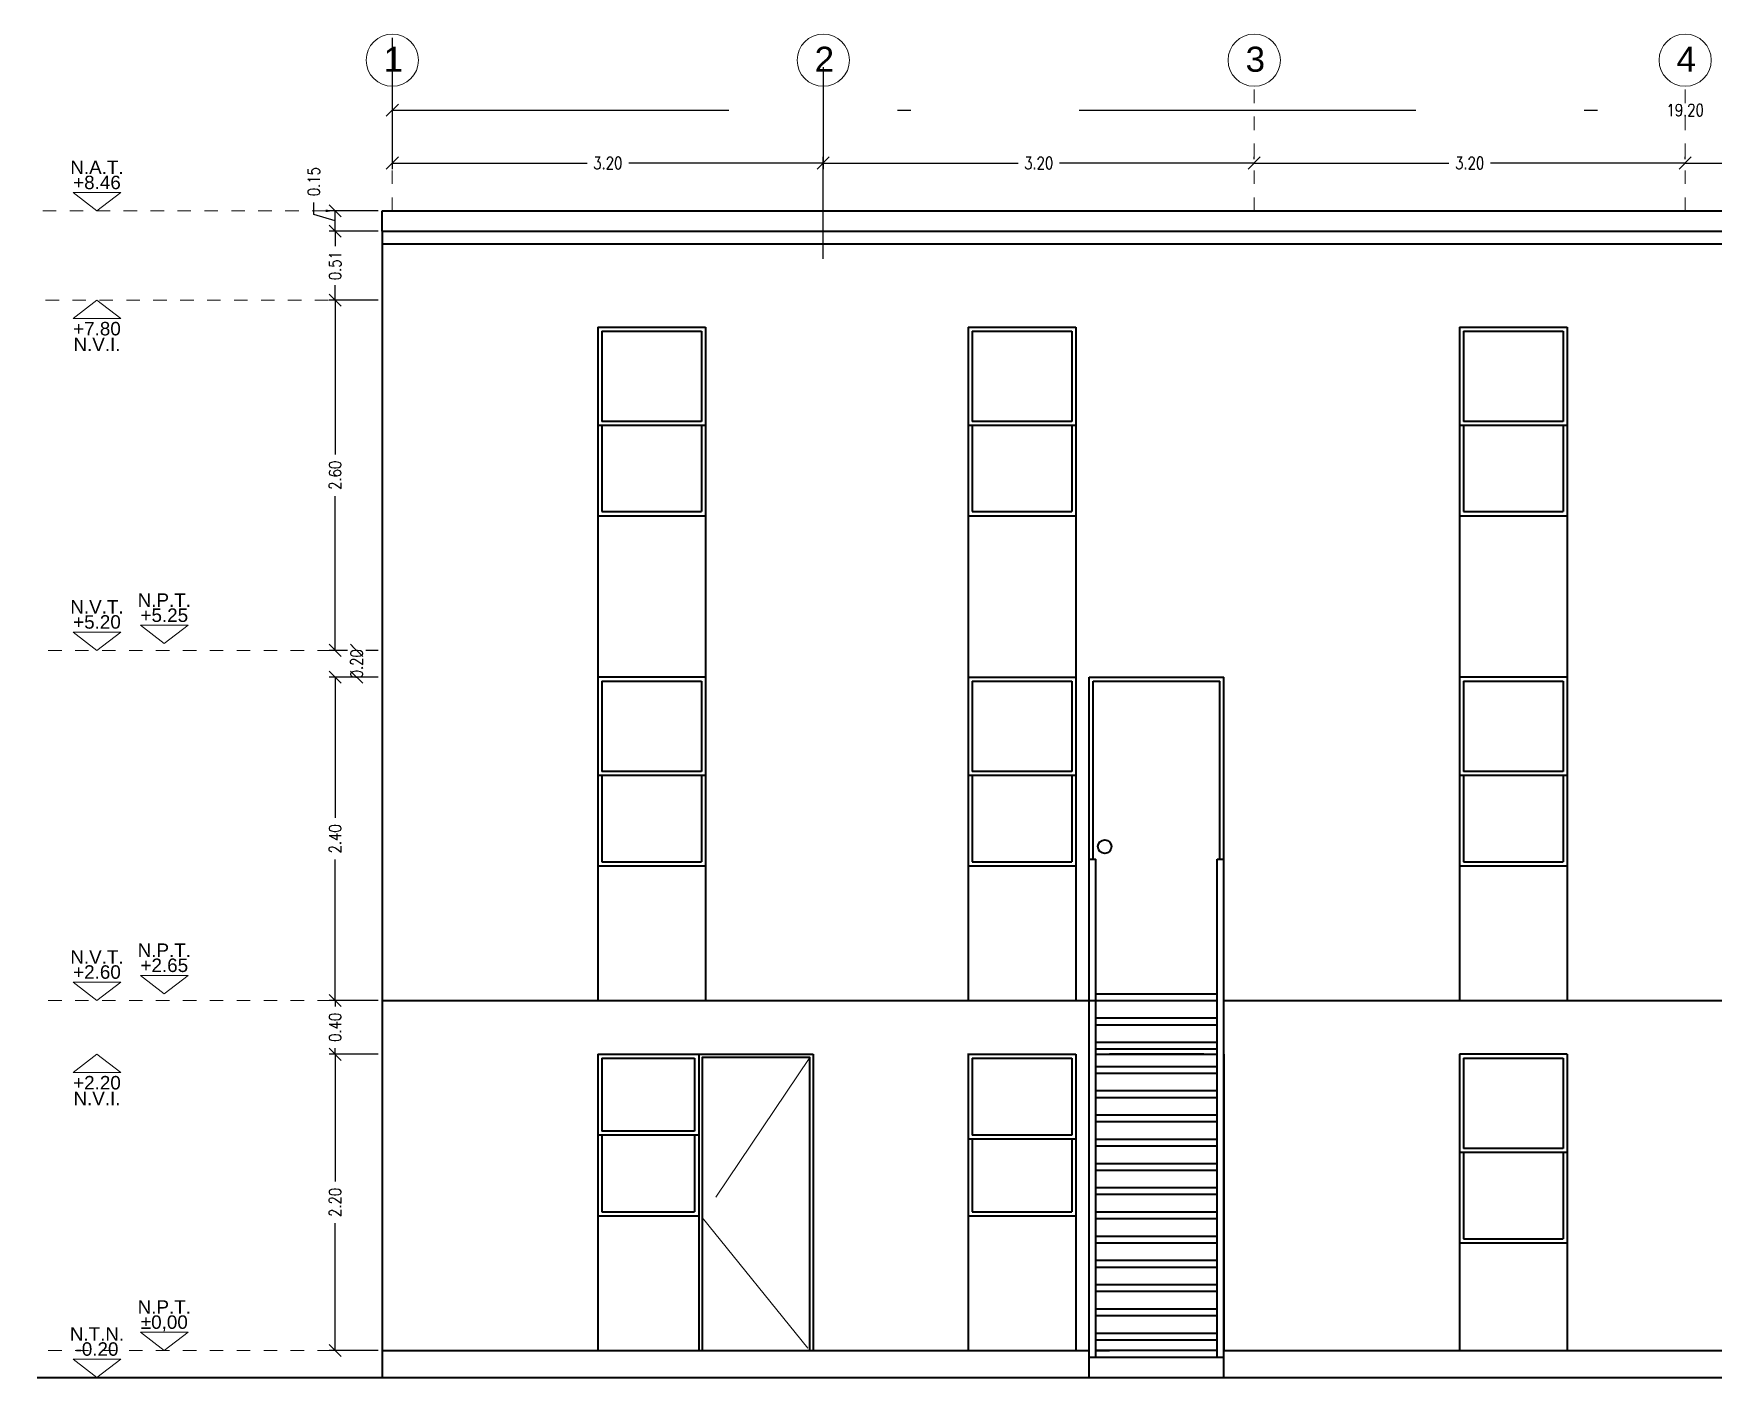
# Model space of a CAD drawing. Header units: metres. Extents: x -255 to -21, y -382 to -241.
# Drawn here: x -179.24 to -166.77, y -329.84 to -319.86 of the extents above; entities that cross this region are included whole.
import ezdxf
from ezdxf.enums import TextEntityAlignment as Align

# ---------------------------------------------------------------- set-up
doc = ezdxf.new("R2010")
doc.units = ezdxf.units.M
doc.header["$LTSCALE"] = 5
doc.header["$MEASUREMENT"] = 0
for name, pattern in [('CENTER2', [1.125, 0.75, -0.125, 0.125, -0.125]), ('DASHDOT', [1, 0.5, -0.25, 0, -0.25]), ('HIDDEN', [0.375, 0.25, -0.125]), ('PHANTOM2', [1.25, 0.625, -0.125, 0.125, -0.125, 0.125, -0.125])]:
    doc.linetypes.add(name, pattern=pattern)
doc.layers.get('0').update_dxf_attribs({"color": 30})
for name, color, linetype, lineweight in [('A-ANNO-DIMS', 3, 'Continuous', 18), ('A-ANNO-SYMB', 3, 'Continuous', 18), ('A-ANNO-TEXT', 3, 'Continuous', 18), ('A-ELEV-MBE1', 7, 'Continuous', 35), ('A-ELEV-OVHD', 3, 'HIDDEN', 18), ('A-SECT-MCUT', 7, 'Continuous', 35)]:
    doc.layers.add(name, color=color, linetype=linetype, lineweight=lineweight)
doc.styles.add('E-ARIAL', font='arial.ttf')
doc.styles.add('E-ROMANS', font='romans.shx', dxfattribs={"width": 0.8})
doc.styles.get("Standard").update_dxf_attribs({"font": 'arial.ttf'})
doc.dimstyles.new('E-0050_TICK_18', dxfattribs={"dimscale": 0.001, "dimtxt": 90, "dimasz": 90, "dimexe": 45, "dimexo": 30, "dimgap": 45, "dimtad": 0, "dimzin": 0, "dimdsep": 46, "dimtxsty": 'E-ROMANS', "dimblk": 'OBLIQUE', "dimcen": 45, "dimclrd": 256, "dimclre": 256, "dimclrt": 256, "dimadec": 0, "dimazin": 0, "dimtfac": 1, "dimtmove": 1, "dimatfit": 3, "dimldrblk": 'OPEN90', "dimfxl": 1, "dimtfill": 1, "dimtolj": 1, "dimtzin": 0, "dimarcsym": 0})

# ---------------------------------------------------------------- blocks, each defined once
blk = doc.blocks.new('_Oblique')
at = {"color": 0, "linetype": 'ByBlock', "lineweight": -2}
blk.add_line((-0.5, -0.5), (0.5, 0.5), dxfattribs=at)
blk = doc.blocks.new('*D211')
at = {"layer": 'A-ANNO-DIMS', "lineweight": -2, "transparency": 16777216}
for p, q in [((-177.158, -321.209), (-177.158, -321.119)), ((-176.68, -321.181), (-177.045, -321.181)), ((-177, -321.332), (-177, -321.181)), ((-177, -321.256), (-177.158, -321.209)), ((-176.68, -321.332), (-177.045, -321.332))]:
    blk.add_line(p, q, dxfattribs=at)
at = {"layer": 'A-ANNO-DIMS', "lineweight": -2, "transparency": 16777216, "xscale": 0.09, "yscale": 0.09, "zscale": 0.09, "rotation": 270}
blk.add_blockref('_Oblique', (-177, -321.332), dxfattribs=at)
at = {"layer": 'A-ANNO-DIMS', "transparency": 16777216, "insert": (-177.158, -320.964), "char_height": 0.09, "attachment_point": 5, "rotation": 90, "style": 'E-ROMANS', "bg_fill": 3, "box_fill_scale": 1.25, "bg_fill_color": 256, "bg_fill_true_color": 13158600, "bg_fill_transparency": 0}
blk.add_mtext('\\A1;0.15', dxfattribs=at)
at = {"layer": 'A-ANNO-DIMS', "lineweight": -2, "transparency": 16777216, "xscale": 0.09, "yscale": 0.09, "zscale": 0.09, "rotation": 90}
blk.add_blockref('_Oblique', (-177, -321.181), dxfattribs=at)
blk = doc.blocks.new('_Open90')
at = {"color": 0, "linetype": 'ByBlock', "lineweight": -2}
for p, q in [((0, 0), (-1, 0)), ((-0.5, 0.5), (0, 0)), ((0, 0), (-0.5, -0.5))]:
    blk.add_line(p, q, dxfattribs=at)
blk = doc.blocks.new('*D176')
at = {"layer": 'A-ANNO-DIMS', "lineweight": -2, "transparency": 16777216}
for p, q in [((-176.68, -321.332), (-177.045, -321.332)), ((-177, -321.332), (-177, -321.444)), ((-177, -321.845), (-177, -321.733)), ((-176.68, -321.845), (-177.045, -321.845))]:
    blk.add_line(p, q, dxfattribs=at)
at = {"layer": 'A-ANNO-DIMS', "lineweight": -2, "transparency": 16777216, "xscale": 0.09, "yscale": 0.09, "zscale": 0.09}
for p, rotation in [((-177, -321.332), 90), ((-177, -321.845), 270)]:
    blk.add_blockref('_Oblique', p, dxfattribs=dict(at, rotation=rotation))
at = {"layer": 'A-ANNO-DIMS', "transparency": 16777216, "insert": (-177, -321.588), "char_height": 0.09, "attachment_point": 5, "rotation": 90, "style": 'E-ROMANS', "bg_fill": 3, "box_fill_scale": 1.25, "bg_fill_color": 256, "bg_fill_true_color": 13158600, "bg_fill_transparency": 0}
blk.add_mtext('\\A1;0.51', dxfattribs=at)
blk = doc.blocks.new('*D177')
at = {"layer": 'A-ANNO-DIMS', "lineweight": -2, "transparency": 16777216}
for p, q in [((-176.68, -321.845), (-177.045, -321.845)), ((-177, -321.845), (-177, -322.99)), ((-177, -324.445), (-177, -323.299)), ((-176.68, -324.445), (-177.045, -324.445))]:
    blk.add_line(p, q, dxfattribs=at)
at = {"layer": 'A-ANNO-DIMS', "lineweight": -2, "transparency": 16777216, "xscale": 0.09, "yscale": 0.09, "zscale": 0.09}
for p, rotation in [((-177, -321.845), 90), ((-177, -324.445), 270)]:
    blk.add_blockref('_Oblique', p, dxfattribs=dict(at, rotation=rotation))
at = {"layer": 'A-ANNO-DIMS', "transparency": 16777216, "insert": (-177, -323.145), "char_height": 0.09, "attachment_point": 5, "rotation": 90, "style": 'E-ROMANS', "bg_fill": 3, "box_fill_scale": 1.25, "bg_fill_color": 256, "bg_fill_true_color": 13158600, "bg_fill_transparency": 0}
blk.add_mtext('\\A1;2.60', dxfattribs=at)
blk = doc.blocks.new('*D178')
at = {"layer": 'A-ANNO-DIMS', "lineweight": -2, "transparency": 16777216}
for p, q in [((-176.68, -324.445), (-176.885, -324.445)), ((-176.84, -324.645), (-176.84, -324.445)), ((-176.68, -324.645), (-176.885, -324.645))]:
    blk.add_line(p, q, dxfattribs=at)
at = {"layer": 'A-ANNO-DIMS', "transparency": 16777216, "insert": (-176.84, -324.545), "char_height": 0.09, "attachment_point": 5, "rotation": 90, "style": 'E-ROMANS', "bg_fill": 3, "box_fill_scale": 1.25, "bg_fill_color": 256, "bg_fill_true_color": 13158600, "bg_fill_transparency": 0}
blk.add_mtext('\\A1;0.20', dxfattribs=at)
at = {"layer": 'A-ANNO-DIMS', "lineweight": -2, "transparency": 16777216, "xscale": 0.09, "yscale": 0.09, "zscale": 0.09}
for p, rotation in [((-176.84, -324.445), 90), ((-176.84, -324.645), 270)]:
    blk.add_blockref('_Oblique', p, dxfattribs=dict(at, rotation=rotation))
blk = doc.blocks.new('*D212')
at = {"layer": 'A-ANNO-DIMS', "lineweight": -2, "transparency": 16777216}
for p, q in [((-176.68, -324.645), (-177.045, -324.645)), ((-177, -324.645), (-177, -325.69)), ((-177, -327.045), (-177, -325.999)), ((-176.68, -327.045), (-177.045, -327.045))]:
    blk.add_line(p, q, dxfattribs=at)
at = {"layer": 'A-ANNO-DIMS', "lineweight": -2, "transparency": 16777216, "xscale": 0.09, "yscale": 0.09, "zscale": 0.09}
for p, rotation in [((-177, -324.645), 90), ((-177, -327.045), 270)]:
    blk.add_blockref('_Oblique', p, dxfattribs=dict(at, rotation=rotation))
at = {"layer": 'A-ANNO-DIMS', "transparency": 16777216, "insert": (-177, -325.845), "char_height": 0.09, "attachment_point": 5, "rotation": 90, "style": 'E-ROMANS', "bg_fill": 3, "box_fill_scale": 1.25, "bg_fill_color": 256, "bg_fill_true_color": 13158600, "bg_fill_transparency": 0}
blk.add_mtext('\\A1;2.40', dxfattribs=at)
blk = doc.blocks.new('*D213')
at = {"layer": 'A-ANNO-DIMS', "lineweight": -2, "transparency": 16777216}
for p, q in [((-176.68, -327.045), (-177.045, -327.045)), ((-177, -327.045), (-177, -327.09)), ((-177, -327.445), (-177, -327.399)), ((-176.68, -327.445), (-177.045, -327.445))]:
    blk.add_line(p, q, dxfattribs=at)
at = {"layer": 'A-ANNO-DIMS', "transparency": 16777216, "insert": (-177, -327.245), "char_height": 0.09, "attachment_point": 5, "rotation": 90, "style": 'E-ROMANS', "bg_fill": 3, "box_fill_scale": 1.25, "bg_fill_color": 256, "bg_fill_true_color": 13158600, "bg_fill_transparency": 0}
blk.add_mtext('\\A1;0.40', dxfattribs=at)
at = {"layer": 'A-ANNO-DIMS', "lineweight": -2, "transparency": 16777216, "xscale": 0.09, "yscale": 0.09, "zscale": 0.09}
for p, rotation in [((-177, -327.045), 90), ((-177, -327.445), 270)]:
    blk.add_blockref('_Oblique', p, dxfattribs=dict(at, rotation=rotation))
blk = doc.blocks.new('*D214')
at = {"layer": 'A-ANNO-DIMS', "lineweight": -2, "transparency": 16777216}
for p, q in [((-176.68, -327.445), (-177.045, -327.445)), ((-177, -327.445), (-177, -328.39)), ((-177, -329.645), (-177, -328.699)), ((-176.68, -329.645), (-177.045, -329.645))]:
    blk.add_line(p, q, dxfattribs=at)
at = {"layer": 'A-ANNO-DIMS', "lineweight": -2, "transparency": 16777216, "xscale": 0.09, "yscale": 0.09, "zscale": 0.09}
for p, rotation in [((-177, -327.445), 90), ((-177, -329.645), 270)]:
    blk.add_blockref('_Oblique', p, dxfattribs=dict(at, rotation=rotation))
at = {"layer": 'A-ANNO-DIMS', "transparency": 16777216, "insert": (-177, -328.545), "char_height": 0.09, "attachment_point": 5, "rotation": 90, "style": 'E-ROMANS', "bg_fill": 3, "box_fill_scale": 1.25, "bg_fill_color": 256, "bg_fill_true_color": 13158600, "bg_fill_transparency": 0}
blk.add_mtext('\\A1;2.20', dxfattribs=at)
blk = doc.blocks.new('TAG-LEVEL-CO')
for points in [[(0.352, 0.272), (-0.352, 0.272)], [(0.352, 0.272), (0, 0), (-0.352, 0.272)]]:
    blk.add_lwpolyline(points)
at = {"style": 'E-ARIAL'}
for tag, p in [('N.P.T.', (0, 0.486)), ('%%P0,00', (0, 0.262))]:
    blk.add_attdef(tag, text='', height=0.2, dxfattribs=at).set_placement(p, align=Align.BOTTOM_CENTER)
blk = doc.blocks.new('*D61')
at = {"layer": 'A-ANNO-DIMS', "linetype": 'DASHDOT', "lineweight": -2, "transparency": 16777216}
for p, q in [((-173.375, -321.537), (-173.375, -320.781)), ((-170.175, -320.796), (-170.175, -320.781)), ((-173.375, -320.826), (-171.929, -320.826)), ((-170.175, -320.826), (-171.62, -320.826))]:
    blk.add_line(p, q, dxfattribs=at)
at = {"layer": 'A-ANNO-DIMS', "linetype": 'DASHDOT', "lineweight": -2, "transparency": 16777216, "xscale": 0.09, "yscale": 0.09, "zscale": 0.09, "rotation": 180}
blk.add_blockref('_Oblique', (-173.375, -320.826), dxfattribs=at)
at = {"layer": 'A-ANNO-DIMS', "linetype": 'DASHDOT', "lineweight": -2, "transparency": 16777216, "xscale": 0.09, "yscale": 0.09, "zscale": 0.09}
blk.add_blockref('_Oblique', (-170.175, -320.826), dxfattribs=at)
at = {"layer": 'A-ANNO-DIMS', "linetype": 'DASHDOT', "transparency": 16777216, "insert": (-171.775, -320.826), "char_height": 0.09, "attachment_point": 5, "style": 'E-ROMANS', "bg_fill": 3, "box_fill_scale": 1.25, "bg_fill_color": 256, "bg_fill_true_color": 13158600, "bg_fill_transparency": 0}
blk.add_mtext('\\A1;3.20', dxfattribs=at)
blk = doc.blocks.new('*D62')
at = {"layer": 'A-ANNO-DIMS', "linetype": 'DASHDOT', "lineweight": -2, "transparency": 16777216}
for p, q in [((-176.575, -319.895), (-176.575, -320.478)), ((-157.375, -319.895), (-157.375, -320.478)), ((-176.575, -320.433), (-167.158, -320.433)), ((-157.375, -320.433), (-166.791, -320.433))]:
    blk.add_line(p, q, dxfattribs=at)
at = {"layer": 'A-ANNO-DIMS', "linetype": 'DASHDOT', "lineweight": -2, "transparency": 16777216, "xscale": 0.09, "yscale": 0.09, "zscale": 0.09, "rotation": 180}
blk.add_blockref('_Oblique', (-176.575, -320.433), dxfattribs=at)
at = {"layer": 'A-ANNO-DIMS', "linetype": 'DASHDOT', "lineweight": -2, "transparency": 16777216, "xscale": 0.09, "yscale": 0.09, "zscale": 0.09}
blk.add_blockref('_Oblique', (-157.375, -320.433), dxfattribs=at)
at = {"layer": 'A-ANNO-DIMS', "linetype": 'DASHDOT', "transparency": 16777216, "insert": (-166.975, -320.433), "char_height": 0.09, "attachment_point": 5, "style": 'E-ROMANS', "bg_fill": 3, "box_fill_scale": 1.25, "bg_fill_color": 256, "bg_fill_true_color": 13158600, "bg_fill_transparency": 0}
blk.add_mtext('\\A1;19.20', dxfattribs=at)
blk = doc.blocks.new('*D65')
at = {"layer": 'A-ANNO-DIMS', "linetype": 'DASHDOT', "lineweight": -2, "transparency": 16777216}
for p, q in [((-166.975, -320.796), (-166.975, -320.781)), ((-163.775, -320.796), (-163.775, -320.781)), ((-166.975, -320.826), (-165.529, -320.826)), ((-163.775, -320.826), (-165.22, -320.826))]:
    blk.add_line(p, q, dxfattribs=at)
at = {"layer": 'A-ANNO-DIMS', "linetype": 'DASHDOT', "lineweight": -2, "transparency": 16777216, "xscale": 0.09, "yscale": 0.09, "zscale": 0.09, "rotation": 180}
blk.add_blockref('_Oblique', (-166.975, -320.826), dxfattribs=at)
at = {"layer": 'A-ANNO-DIMS', "linetype": 'DASHDOT', "lineweight": -2, "transparency": 16777216, "xscale": 0.09, "yscale": 0.09, "zscale": 0.09}
blk.add_blockref('_Oblique', (-163.775, -320.826), dxfattribs=at)
at = {"layer": 'A-ANNO-DIMS', "linetype": 'DASHDOT', "transparency": 16777216, "insert": (-165.375, -320.826), "char_height": 0.09, "attachment_point": 5, "style": 'E-ROMANS', "bg_fill": 3, "box_fill_scale": 1.25, "bg_fill_color": 256, "bg_fill_true_color": 13158600, "bg_fill_transparency": 0}
blk.add_mtext('\\A1;3.20', dxfattribs=at)
blk = doc.blocks.new('*D66')
at = {"layer": 'A-ANNO-DIMS', "linetype": 'DASHDOT', "lineweight": -2, "transparency": 16777216}
for p, q in [((-170.175, -320.796), (-170.175, -320.781)), ((-166.975, -320.796), (-166.975, -320.781)), ((-170.175, -320.826), (-168.729, -320.826)), ((-166.975, -320.826), (-168.42, -320.826))]:
    blk.add_line(p, q, dxfattribs=at)
at = {"layer": 'A-ANNO-DIMS', "linetype": 'DASHDOT', "lineweight": -2, "transparency": 16777216, "xscale": 0.09, "yscale": 0.09, "zscale": 0.09, "rotation": 180}
blk.add_blockref('_Oblique', (-170.175, -320.826), dxfattribs=at)
at = {"layer": 'A-ANNO-DIMS', "linetype": 'DASHDOT', "lineweight": -2, "transparency": 16777216, "xscale": 0.09, "yscale": 0.09, "zscale": 0.09}
blk.add_blockref('_Oblique', (-166.975, -320.826), dxfattribs=at)
at = {"layer": 'A-ANNO-DIMS', "linetype": 'DASHDOT', "transparency": 16777216, "insert": (-168.575, -320.826), "char_height": 0.09, "attachment_point": 5, "style": 'E-ROMANS', "bg_fill": 3, "box_fill_scale": 1.25, "bg_fill_color": 256, "bg_fill_true_color": 13158600, "bg_fill_transparency": 0}
blk.add_mtext('\\A1;3.20', dxfattribs=at)
blk = doc.blocks.new('*D67')
at = {"layer": 'A-ANNO-DIMS', "lineweight": -2, "transparency": 16777216}
for p, q in [((-173.375, -321.537), (-173.375, -320.781)), ((-170.175, -320.796), (-170.175, -320.781)), ((-173.375, -320.826), (-171.929, -320.826)), ((-170.175, -320.826), (-171.62, -320.826))]:
    blk.add_line(p, q, dxfattribs=at)
at = {"layer": 'A-ANNO-DIMS', "lineweight": -2, "transparency": 16777216, "xscale": 0.09, "yscale": 0.09, "zscale": 0.09, "rotation": 180}
blk.add_blockref('_Oblique', (-173.375, -320.826), dxfattribs=at)
at = {"layer": 'A-ANNO-DIMS', "lineweight": -2, "transparency": 16777216, "xscale": 0.09, "yscale": 0.09, "zscale": 0.09}
blk.add_blockref('_Oblique', (-170.175, -320.826), dxfattribs=at)
at = {"layer": 'A-ANNO-DIMS', "transparency": 16777216, "insert": (-171.775, -320.826), "char_height": 0.09, "attachment_point": 5, "style": 'E-ROMANS', "bg_fill": 3, "box_fill_scale": 1.25, "bg_fill_color": 256, "bg_fill_true_color": 13158600, "bg_fill_transparency": 0}
blk.add_mtext('\\A1;3.20', dxfattribs=at)
blk = doc.blocks.new('*D68')
at = {"layer": 'A-ANNO-DIMS', "linetype": 'DASHDOT', "lineweight": -2, "transparency": 16777216}
for p, q in [((-176.575, -320.115), (-176.575, -320.871)), ((-173.375, -320.115), (-173.375, -320.871)), ((-176.575, -320.826), (-175.129, -320.826)), ((-173.375, -320.826), (-174.82, -320.826))]:
    blk.add_line(p, q, dxfattribs=at)
at = {"layer": 'A-ANNO-DIMS', "linetype": 'DASHDOT', "lineweight": -2, "transparency": 16777216, "xscale": 0.09, "yscale": 0.09, "zscale": 0.09, "rotation": 180}
blk.add_blockref('_Oblique', (-176.575, -320.826), dxfattribs=at)
at = {"layer": 'A-ANNO-DIMS', "linetype": 'DASHDOT', "lineweight": -2, "transparency": 16777216, "xscale": 0.09, "yscale": 0.09, "zscale": 0.09}
blk.add_blockref('_Oblique', (-173.375, -320.826), dxfattribs=at)
at = {"layer": 'A-ANNO-DIMS', "linetype": 'DASHDOT', "transparency": 16777216, "insert": (-174.975, -320.826), "char_height": 0.09, "attachment_point": 5, "style": 'E-ROMANS', "bg_fill": 3, "box_fill_scale": 1.25, "bg_fill_color": 256, "bg_fill_true_color": 13158600, "bg_fill_transparency": 0}
blk.add_mtext('\\A1;3.20', dxfattribs=at)

msp = doc.modelspace()

# ---------------------------------------------------------------- linework, layer by layer
at = {"layer": 'A-ANNO-DIMS'}
for centre in [(-176.575, -320.062), (-173.375, -320.062), (-170.175, -320.062), (-166.975, -320.062)]:
    msp.add_circle(centre, 0.194, dxfattribs=at)
at = {"layer": 'A-ANNO-SYMB', "linetype": 'PHANTOM2', "ltscale": 0.001}
for p, q in [((-177.07, -321.181), (-179.239, -321.181)), ((-177.05, -321.845), (-179.219, -321.845)), ((-177.03, -324.445), (-179.199, -324.445)), ((-177.03, -327.045), (-179.199, -327.045)), ((-177.03, -329.645), (-179.199, -329.645))]:
    msp.add_line(p, q, dxfattribs=at)
at = {"layer": 'A-ANNO-SYMB', "linetype": 'DASHDOT'}
msp.add_solid([(-177.07, -321.171), (-177.07, -321.191), (-177.01, -321.181)], dxfattribs=at)
at = {"layer": 'A-ELEV-MBE1'}
for p, q in [((-175.05, -322.045), (-174.25, -322.045)), ((-175.05, -322.045), (-175.05, -324.445)), ((-174.25, -322.045), (-174.25, -327.045)), ((-172.3, -322.045), (-172.3, -323.445)), ((-172.3, -322.045), (-171.5, -322.045)), ((-171.5, -322.045), (-171.5, -323.445)), ((-168.65, -322.045), (-167.85, -322.045)), ((-168.65, -322.045), (-168.65, -324.445)), ((-167.85, -322.045), (-167.85, -327.045)), ((-175.02, -322.075), (-175.02, -322.745)), ((-175.02, -322.075), (-174.28, -322.075)), ((-174.28, -322.075), (-174.28, -322.745)), ((-172.27, -322.075), (-171.53, -322.075)), ((-172.27, -322.075), (-172.27, -322.745)), ((-171.53, -322.075), (-171.53, -322.745)), ((-168.62, -322.075), (-168.62, -322.745)), ((-168.62, -322.075), (-167.88, -322.075)), ((-167.88, -322.075), (-167.88, -322.745)), ((-175.02, -322.775), (-175.02, -323.415)), ((-174.28, -322.775), (-174.28, -323.415)), ((-172.27, -322.775), (-172.27, -323.415)), ((-171.53, -322.775), (-171.53, -323.415)), ((-168.62, -322.775), (-168.62, -323.415)), ((-167.88, -322.775), (-167.88, -323.415)), ((-175.02, -323.415), (-174.28, -323.415)), ((-172.27, -323.415), (-171.53, -323.415)), ((-168.62, -323.415), (-167.88, -323.415)), ((-175.05, -323.445), (-175.05, -327.045)), ((-175.05, -323.445), (-174.25, -323.445)), ((-172.3, -323.445), (-172.3, -324.645)), ((-172.3, -323.445), (-171.5, -323.445)), ((-171.5, -323.445), (-171.5, -324.645)), ((-168.65, -323.445), (-168.65, -327.045)), ((-168.65, -323.445), (-167.85, -323.445)), ((-175.05, -324.645), (-175.05, -326.045)), ((-174.25, -324.645), (-175.05, -324.645)), ((-175.02, -324.675), (-175.02, -325.345)), ((-175.02, -324.675), (-174.28, -324.675)), ((-174.28, -324.675), (-174.28, -325.345)), ((-174.25, -324.645), (-174.25, -326.045)), ((-172.3, -324.645), (-171.5, -324.645)), ((-172.3, -324.645), (-172.3, -326.045)), ((-172.27, -324.675), (-172.27, -325.345)), ((-172.27, -324.675), (-171.53, -324.675)), ((-171.53, -324.675), (-171.53, -325.345)), ((-171.5, -324.645), (-171.5, -326.045)), ((-171.4, -325.995), (-171.4, -324.645)), ((-171.4, -324.645), (-170.4, -324.645)), ((-171.37, -324.675), (-170.43, -324.675)), ((-171.37, -325.995), (-171.37, -324.675)), ((-170.43, -325.995), (-170.43, -324.675)), ((-170.4, -325.995), (-170.4, -324.645)), ((-168.65, -324.645), (-168.65, -326.045)), ((-167.85, -324.645), (-168.65, -324.645)), ((-168.62, -324.675), (-168.62, -325.345)), ((-168.62, -324.675), (-167.88, -324.675)), ((-167.88, -324.675), (-167.88, -325.345)), ((-167.85, -324.645), (-167.85, -326.045)), ((-175.02, -325.375), (-175.02, -326.015)), ((-174.28, -325.375), (-174.28, -326.015)), ((-172.27, -325.375), (-172.27, -326.015)), ((-171.53, -325.375), (-171.53, -326.015)), ((-168.62, -325.375), (-168.62, -326.015)), ((-167.88, -325.375), (-167.88, -326.015)), ((-175.05, -326.045), (-174.25, -326.045)), ((-175.02, -326.015), (-174.28, -326.015)), ((-172.3, -326.015), (-172.3, -327.045)), ((-172.3, -326.045), (-171.5, -326.045)), ((-172.27, -326.015), (-171.53, -326.015)), ((-171.5, -326.015), (-171.5, -327.045)), ((-171.4, -325.995), (-171.35, -325.995)), ((-170.45, -325.995), (-170.4, -325.995)), ((-168.65, -326.045), (-167.85, -326.045)), ((-168.62, -326.015), (-167.88, -326.015)), ((-171.35, -326.083), (-171.35, -326.076)), ((-171.35, -326.995), (-170.45, -326.995)), ((-171.35, -327.045), (-170.45, -327.045)), ((-171.35, -327.045), (-170.45, -327.045)), ((-170.4, -327.045), (-164.85, -327.045)), ((-171.35, -327.175), (-170.45, -327.175)), ((-171.35, -327.225), (-170.45, -327.225)), ((-171.35, -327.355), (-170.45, -327.355)), ((-171.35, -327.405), (-170.45, -327.405)), ((-175.05, -327.445), (-173.45, -327.445)), ((-175.05, -327.445), (-175.05, -329.645)), ((-175.02, -327.475), (-175.02, -328.015)), ((-175.02, -327.475), (-174.33, -327.475)), ((-174.33, -327.475), (-174.33, -328.015)), ((-174.3, -327.445), (-174.3, -329.645)), ((-173.45, -327.445), (-173.45, -329.645)), ((-172.304, -327.445), (-171.504, -327.445)), ((-172.3, -327.445), (-171.5, -327.445)), ((-172.3, -327.445), (-172.3, -329.645)), ((-172.27, -327.475), (-172.27, -328.045)), ((-172.27, -327.475), (-171.53, -327.475)), ((-171.53, -327.475), (-171.53, -328.045)), ((-171.5, -327.445), (-171.5, -329.645)), ((-171.35, -327.445), (-170.45, -327.445)), ((-171.35, -327.535), (-170.45, -327.535)), ((-170.55, -327.445), (-171.25, -327.445)), ((-170.4, -327.445), (-170.4, -329.645)), ((-167.85, -327.445), (-168.65, -327.445)), ((-168.65, -327.445), (-168.65, -328.845)), ((-168.62, -327.475), (-167.88, -327.475)), ((-168.62, -327.475), (-168.62, -328.145)), ((-167.88, -327.475), (-167.88, -328.145)), ((-167.85, -327.445), (-167.85, -328.845)), ((-171.35, -327.585), (-170.45, -327.585)), ((-168.65, -327.645), (-168.65, -329.645)), ((-171.35, -327.715), (-170.45, -327.715)), ((-171.35, -327.765), (-170.45, -327.765)), ((-171.35, -327.895), (-170.45, -327.895)), ((-175.02, -328.045), (-175.02, -328.615)), ((-174.33, -328.045), (-174.33, -328.615)), ((-171.35, -327.945), (-170.45, -327.945)), ((-172.27, -328.075), (-172.27, -328.615)), ((-171.53, -328.075), (-171.53, -328.615)), ((-171.35, -328.075), (-170.45, -328.075)), ((-171.35, -328.125), (-170.45, -328.125)), ((-168.62, -328.175), (-168.62, -328.815)), ((-167.88, -328.175), (-167.88, -328.815)), ((-171.35, -328.255), (-170.45, -328.255)), ((-171.35, -328.305), (-170.45, -328.305)), ((-171.35, -328.435), (-170.45, -328.435)), ((-171.35, -328.485), (-170.45, -328.485)), ((-175.05, -328.645), (-174.3, -328.645)), ((-175.02, -328.615), (-174.33, -328.615)), ((-172.3, -328.645), (-171.5, -328.645)), ((-172.27, -328.615), (-171.53, -328.615)), ((-171.35, -328.615), (-170.45, -328.615)), ((-171.35, -328.665), (-170.45, -328.665)), ((-171.35, -328.795), (-170.45, -328.795)), ((-171.35, -328.845), (-170.45, -328.845)), ((-168.65, -328.845), (-167.85, -328.845)), ((-168.62, -328.815), (-167.88, -328.815)), ((-167.85, -328.845), (-167.85, -329.645)), ((-171.35, -328.975), (-170.45, -328.975)), ((-171.35, -329.025), (-170.45, -329.025)), ((-171.35, -329.155), (-170.45, -329.155)), ((-171.35, -329.205), (-170.45, -329.205)), ((-171.35, -329.335), (-170.45, -329.335)), ((-171.35, -329.385), (-170.45, -329.385)), ((-171.35, -329.515), (-170.45, -329.515)), ((-171.35, -329.565), (-170.45, -329.565)), ((-171.35, -329.645), (-171.25, -329.645)), ((-170.45, -329.645), (-171.35, -329.645)), ((-170.4, -329.645), (-164.85, -329.645)), ((-168.754, -329.645), (-167.904, -329.645)), ((-171.4, -329.695), (-170.4, -329.695))]:
    msp.add_line(p, q, dxfattribs=at)
for points in [[(-174.25, -322.775), (-175.05, -322.775)], [(-174.28, -322.745), (-175.02, -322.745)], [(-171.5, -322.775), (-172.3, -322.775)], [(-171.53, -322.745), (-172.27, -322.745)], [(-167.85, -322.775), (-168.65, -322.775)], [(-167.88, -322.745), (-168.62, -322.745)], [(-174.25, -325.375), (-175.05, -325.375)], [(-174.28, -325.345), (-175.02, -325.345)], [(-171.5, -325.375), (-172.3, -325.375)], [(-171.53, -325.345), (-172.27, -325.345)], [(-167.85, -325.375), (-168.65, -325.375)], [(-167.88, -325.345), (-168.62, -325.345)], [(-171.4, -329.845), (-171.4, -325.995)], [(-171.35, -329.695), (-171.35, -325.995)], [(-170.45, -329.695), (-170.45, -325.995)], [(-170.4, -329.845), (-170.4, -325.995)], [(-173.475, -329.645), (-173.475, -327.47), (-174.275, -327.47), (-174.275, -329.645)], [(-174.3, -328.045), (-175.05, -328.045)], [(-174.33, -328.015), (-175.02, -328.015)], [(-171.53, -328.045), (-172.27, -328.045)], [(-171.5, -328.075), (-172.3, -328.075)], [(-167.85, -328.175), (-168.65, -328.175)], [(-167.88, -328.145), (-168.62, -328.145)]]:
    msp.add_lwpolyline(points, dxfattribs=at)
msp.add_circle((-171.285, -325.903), 0.0503, dxfattribs=at)
at = {"layer": 'A-ELEV-OVHD'}
msp.add_line((-171.342, -328.125), (-171.35, -328.13), dxfattribs=at)
msp.add_lwpolyline([(-173.475, -327.47), (-174.275, -328.657), (-173.475, -329.645)], dxfattribs=at)
at = {"layer": 'A-SECT-MCUT'}
msp.add_line((-179.212, -329.845), (-154.351, -329.845), dxfattribs=at)

# ---------------------------------------------------------------- block references
at = {"layer": 'A-ANNO-SYMB', "xscale": 0.5, "yscale": 0.5, "zscale": 0.5}
for p, values in [((-178.768, -321.181), {'%%P0,00': '+8.46', 'N.P.T.': 'N.A.T.'}), ((-178.268, -324.395), {'%%P0,00': '+5.25', 'N.P.T.': 'N.P.T.'}), ((-178.768, -324.445), {'%%P0,00': '+5.20', 'N.P.T.': 'N.V.T.'}), ((-178.768, -327.045), {'%%P0,00': '+2.60', 'N.P.T.': 'N.V.T.'}), ((-178.268, -326.995), {'%%P0,00': '+2.65', 'N.P.T.': 'N.P.T.'}), ((-178.268, -329.645), {'%%P0,00': '%%P0,00', 'N.P.T.': 'N.P.T.'}), ((-178.768, -329.845), {'%%P0,00': '-0.20', 'N.P.T.': 'N.T.N.'})]:
    msp.add_blockref('TAG-LEVEL-CO', p, dxfattribs=at).add_auto_attribs(values)
at = {"layer": 'A-ANNO-SYMB'}
ref = msp.add_blockref('TAG-LEVEL-CO', (-178.768, -321.845), dxfattribs=dict(at, xscale=-0.5, yscale=0.5, zscale=0.5, rotation=180))
ref.add_attrib('%%P0,00', '+7.80', dxfattribs={"layer": '0', "height": 0.1, "style": 'E-ARIAL'}).set_placement((-178.768, -322.136), align=Align.BOTTOM_CENTER)
ref.add_attrib('N.P.T.', 'N.V.I.', dxfattribs={"layer": '0', "height": 0.1, "style": 'E-ARIAL'}).set_placement((-178.768, -322.253), align=Align.BOTTOM_CENTER)
ref = msp.add_blockref('TAG-LEVEL-CO', (-178.768, -327.445), dxfattribs=dict(at, xscale=-0.5, yscale=0.5, zscale=0.5, rotation=180))
ref.add_attrib('%%P0,00', '+2.20', dxfattribs={"layer": '0', "height": 0.1, "style": 'E-ARIAL'}).set_placement((-178.768, -327.736), align=Align.BOTTOM_CENTER)
ref.add_attrib('N.P.T.', 'N.V.I.', dxfattribs={"layer": '0', "height": 0.1, "style": 'E-ARIAL'}).set_placement((-178.768, -327.853), align=Align.BOTTOM_CENTER)

# ---------------------------------------------------------------- texts
at = {"layer": 'A-ANNO-TEXT', "color": 9, "char_height": 0.18608, "width": 2.72022, "attachment_point": 1}
for s, insert in [('{\\fArial|b0|i0|c0|p34;1}', (-176.639, -319.962)), ('{\\fArial|b0|i0|c0|p34;2}', (-173.439, -319.962)), ('{\\fArial|b0|i0|c0|p34;3}', (-170.239, -319.962)), ('{\\fArial|b0|i0|c0|p34;4}', (-167.039, -319.962))]:
    msp.add_mtext(s, dxfattribs=dict(at, insert=insert))

# ---------------------------------------------------------------- dimensions: what is measured, and where the dimension line sits
at = {"layer": 'A-ANNO-DIMS', "linetype": 'DASHDOT'}
dim = msp.add_linear_dim(base=(-163.775, -320.826), p1=(-166.975, -320.826), p2=(-163.775, -320.826), dimstyle='E-0050_TICK_18', dxfattribs=at)
dim.commit()
dim.dimension.update_dxf_attribs({"geometry": '*D65', "text_midpoint": (-165.375, -320.826)})

# ---------------------------------------------------------------- next in the draw order: dimensions: what is measured, and where the dimension line sits
dim = msp.add_linear_dim(base=(-157.375, -320.433), p1=(-176.575, -319.865), p2=(-157.375, -319.865), dimstyle='E-0050_TICK_18', dxfattribs=at)
dim.commit()
dim.dimension.update_dxf_attribs({"geometry": '*D62', "text_midpoint": (-166.975, -320.433)})
at = {"layer": 'A-ANNO-DIMS'}
dim = msp.add_linear_dim(base=(-177, -321.181), p1=(-176.65, -321.332), p2=(-176.65, -321.181), angle=90, dimstyle='E-0050_TICK_18', dxfattribs=at)
dim.commit()
dim.dimension.update_dxf_attribs({"geometry": '*D211', "text_midpoint": (-177.158, -321.074)})

# ---------------------------------------------------------------- next in the draw order: linework, layer by layer
at = {"layer": 'A-ELEV-MBE1'}
msp.add_line((-176.65, -321.181), (-157.3, -321.181), dxfattribs=at)

# ---------------------------------------------------------------- next in the draw order: dimensions: what is measured, and where the dimension line sits
at = {"layer": 'A-ANNO-DIMS'}
dim = msp.add_linear_dim(base=(-177, -321.332), p1=(-176.65, -321.845), p2=(-176.65, -321.332), angle=90, dimstyle='E-0050_TICK_18', dxfattribs=at)
dim.commit()
dim.dimension.update_dxf_attribs({"geometry": '*D176', "text_midpoint": (-177, -321.588), "dimtype": 160})

# ---------------------------------------------------------------- next in the draw order: linework, layer by layer
at = {"layer": 'A-ELEV-MBE1'}
for p, q in [((-176.65, -321.332), (-176.65, -321.181)), ((-176.65, -321.332), (-157.3, -321.332)), ((-157.3, -321.429), (-176.65, -321.429))]:
    msp.add_line(p, q, dxfattribs=at)

# ---------------------------------------------------------------- next in the draw order: dimensions: what is measured, and where the dimension line sits
at = {"layer": 'A-ANNO-DIMS'}
dim = msp.add_linear_dim(base=(-177, -321.845), p1=(-176.65, -324.445), p2=(-176.65, -321.845), angle=90, dimstyle='E-0050_TICK_18', dxfattribs=at)
dim.commit()
dim.dimension.update_dxf_attribs({"geometry": '*D177', "text_midpoint": (-177, -323.145)})

# ---------------------------------------------------------------- next in the draw order: dimensions: what is measured, and where the dimension line sits
at = {"layer": 'A-ANNO-DIMS', "linetype": 'DASHDOT'}
dim = msp.add_linear_dim(base=(-170.175, -320.826), p1=(-173.375, -321.567), p2=(-170.175, -320.826), dimstyle='E-0050_TICK_18', dxfattribs=at)
dim.commit()
dim.dimension.update_dxf_attribs({"geometry": '*D61', "text_midpoint": (-171.775, -320.826)})
at = {"layer": 'A-ANNO-DIMS'}
dim = msp.add_linear_dim(base=(-176.84, -324.445), p1=(-176.65, -324.645), p2=(-176.65, -324.445), angle=90, dimstyle='E-0050_TICK_18', dxfattribs=at)
dim.commit()
dim.dimension.update_dxf_attribs({"geometry": '*D178', "text_midpoint": (-176.84, -324.545), "dimtype": 160})

# ---------------------------------------------------------------- next in the draw order: dimensions: what is measured, and where the dimension line sits
at = {"layer": 'A-ANNO-DIMS', "linetype": 'DASHDOT'}
dim = msp.add_linear_dim(base=(-166.975, -320.826), p1=(-170.175, -320.826), p2=(-166.975, -320.826), dimstyle='E-0050_TICK_18', dxfattribs=at)
dim.commit()
dim.dimension.update_dxf_attribs({"geometry": '*D66', "text_midpoint": (-168.575, -320.826)})
at = {"layer": 'A-ANNO-DIMS'}
dim = msp.add_linear_dim(base=(-177, -324.645), p1=(-176.65, -327.045), p2=(-176.65, -324.645), angle=90, dimstyle='E-0050_TICK_18', dxfattribs=at)
dim.commit()
dim.dimension.update_dxf_attribs({"geometry": '*D212', "text_midpoint": (-177, -325.845)})

# ---------------------------------------------------------------- next in the draw order: linework, layer by layer
at = {"layer": 'A-ANNO-SYMB', "linetype": 'CENTER2', "ltscale": 0.001}
msp.add_line((-166.975, -321.181), (-166.975, -320.256), dxfattribs=at)

# ---------------------------------------------------------------- next in the draw order: dimensions: what is measured, and where the dimension line sits
at = {"layer": 'A-ANNO-DIMS'}
dim = msp.add_linear_dim(base=(-170.175, -320.826), p1=(-173.375, -321.567), p2=(-170.175, -320.826), dimstyle='E-0050_TICK_18', dxfattribs=at)
dim.commit()
dim.dimension.update_dxf_attribs({"geometry": '*D67', "text_midpoint": (-171.775, -320.826)})
dim = msp.add_linear_dim(base=(-177, -327.045), p1=(-176.65, -327.445), p2=(-176.65, -327.045), angle=90, dimstyle='E-0050_TICK_18', dxfattribs=at)
dim.commit()
dim.dimension.update_dxf_attribs({"geometry": '*D213', "text_midpoint": (-177, -327.245), "dimtype": 160})

# ---------------------------------------------------------------- next in the draw order: linework, layer by layer
at = {"layer": 'A-ANNO-SYMB', "linetype": 'CENTER2', "ltscale": 0.001}
msp.add_line((-170.175, -321.181), (-170.175, -320.256), dxfattribs=at)
at = {"layer": 'A-ELEV-MBE1'}
msp.add_line((-176.65, -327.045), (-171.25, -327.045), dxfattribs=at)

# ---------------------------------------------------------------- next in the draw order: dimensions: what is measured, and where the dimension line sits
at = {"layer": 'A-ANNO-DIMS', "linetype": 'DASHDOT'}
dim = msp.add_linear_dim(base=(-173.375, -320.826), p1=(-176.575, -320.085), p2=(-173.375, -320.085), dimstyle='E-0050_TICK_18', dxfattribs=at)
dim.commit()
dim.dimension.update_dxf_attribs({"geometry": '*D68', "text_midpoint": (-174.975, -320.826)})
at = {"layer": 'A-ANNO-DIMS'}
dim = msp.add_linear_dim(base=(-177, -327.445), p1=(-176.65, -329.645), p2=(-176.65, -327.445), angle=90, dimstyle='E-0050_TICK_18', dxfattribs=at)
dim.commit()
dim.dimension.update_dxf_attribs({"geometry": '*D214', "text_midpoint": (-177, -328.545)})

# ---------------------------------------------------------------- next in the draw order: linework, layer by layer
at = {"layer": 'A-ANNO-SYMB', "linetype": 'CENTER2', "ltscale": 0.001}
for p, q in [((-176.575, -321.181), (-176.575, -320.256)), ((-173.375, -321.181), (-173.375, -320.256))]:
    msp.add_line(p, q, dxfattribs=at)
at = {"layer": 'A-ELEV-MBE1'}
for p, q in [((-176.65, -321.332), (-176.65, -329.645)), ((-176.65, -329.645), (-176.65, -329.845)), ((-176.65, -329.645), (-171.4, -329.645))]:
    msp.add_line(p, q, dxfattribs=at)

doc.saveas('drawing.dxf')
